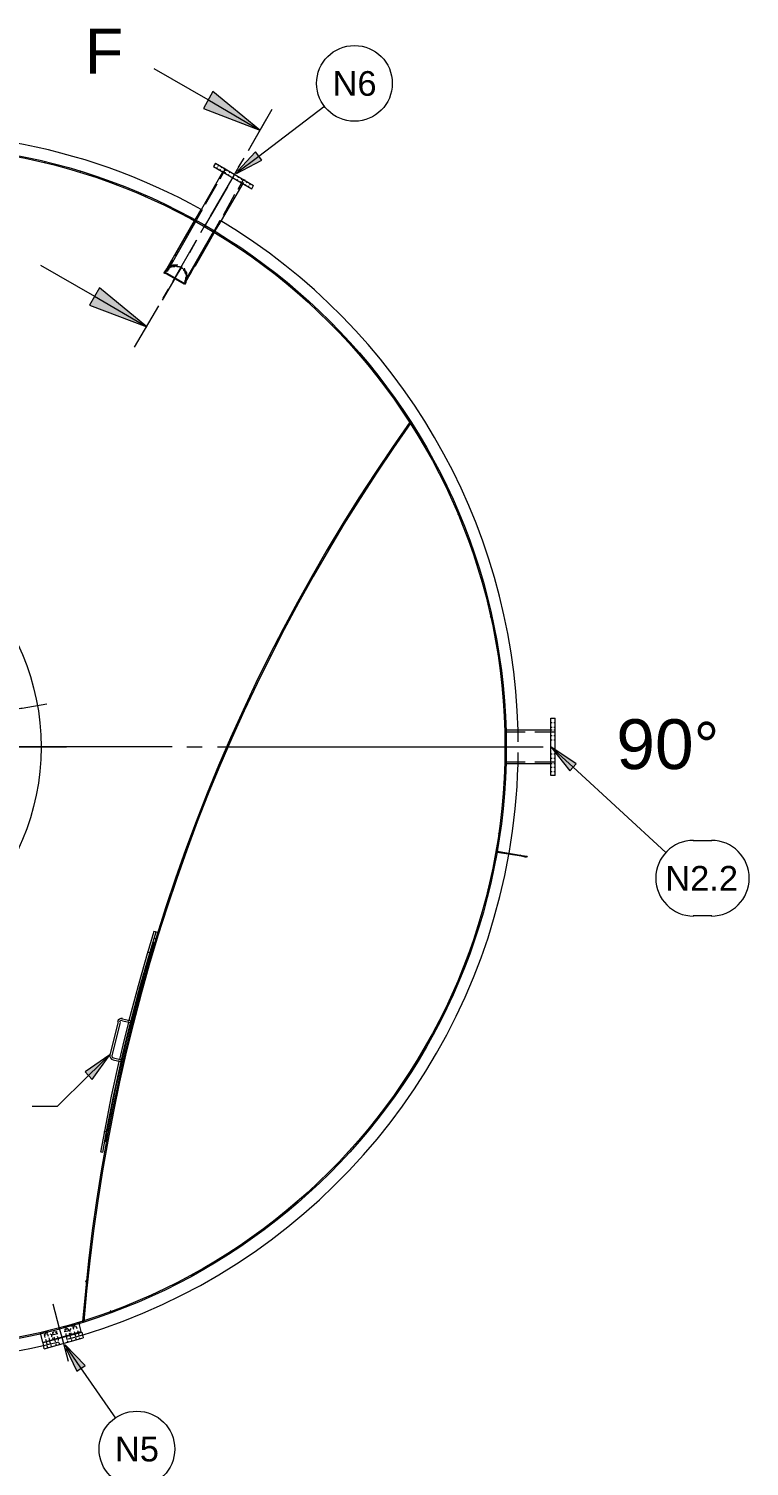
# Model space of a CAD drawing. Header units: millimetres. Extents: x 0 to 62767, y -13570 to 23963.
# Drawn here: x 14254 to 16411, y 2458 to 6761 of the extents above; entities that cross this region are included whole.
import ezdxf

# ---------------------------------------------------------------- set-up
doc = ezdxf.new("R2010")
doc.units = ezdxf.units.MM

msp = doc.modelspace()

# ---------------------------------------------------------------- hatches: boundary and pattern name
h = msp.add_hatch(color=7)
h.dxf.hatch_style = 2
h.paths.add_polyline_path([(14777.142, 6521.905), (14946.666, 6457.143), (14805.714, 6573.333)])
h = msp.add_hatch(color=7)
h.dxf.hatch_style = 2
h.paths.add_polyline_path([(14933.333, 6392.381), (14870.476, 6325.715), (14952.381, 6367.619)])
h = msp.add_hatch(color=7)
edge = h.paths.add_edge_path()
edge.add_arc((14752.381, 6188.571), 3.81, 0, 360)
h = msp.add_hatch(color=7)
edge = h.paths.add_edge_path()
edge.add_arc((14752.381, 6188.571), 3.81, 0, 360)
h = msp.add_hatch(color=7)
edge = h.paths.add_edge_path()
edge.add_arc((14754.286, 6184.762), 3.81, 0, 360)
h = msp.add_hatch(color=7)
edge = h.paths.add_edge_path()
edge.add_arc((14807.618, 6154.286), 3.81, 0, 360)
h = msp.add_hatch(color=7)
edge = h.paths.add_edge_path()
edge.add_arc((14660.952, 6030.476), 3.81, 0, 360)
h = msp.add_hatch(color=7)
edge = h.paths.add_edge_path()
edge.add_arc((14662.857, 6032.381), 3.81, 0, 360)
h = msp.add_hatch(color=7)
edge = h.paths.add_edge_path()
edge.add_arc((14664.761, 6036.19), 3.81, 0, 360)
h = msp.add_hatch(color=7)
h.dxf.hatch_style = 2
h.paths.add_polyline_path([(14436.19, 5933.333), (14607.619, 5868.572), (14466.666, 5984.762)])
h = msp.add_hatch(color=7)
edge = h.paths.add_edge_path()
edge.add_arc((14721.904, 5998.095), 3.81, 0, 360)
h = msp.add_hatch(color=7)
edge = h.paths.add_edge_path()
edge.add_arc((14723.81, 6003.809), 3.81, 0, 360)
h = msp.add_hatch(color=7)
edge = h.paths.add_edge_path()
edge.add_arc((14723.81, 6001.905), 3.81, 0, 360)
h = msp.add_hatch(color=7)
edge = h.paths.add_edge_path()
edge.add_arc((14723.81, 6001.905), 3.81, 0, 360)
h = msp.add_hatch(color=7)
h.dxf.hatch_style = 2
h.paths.add_polyline_path([(15893.334, 4560), (15817.142, 4611.428), (15874.285, 4539.048)])
h = msp.add_hatch(color=7)
h.dxf.hatch_style = 2
h.paths.add_polyline_path([(14443.809, 3615.238), (14497.142, 3689.524), (14422.856, 3638.095)])
h = msp.add_hatch(color=7)
edge = h.paths.add_edge_path()
edge.add_arc((14487.618, 3434.286), 3.81, 0, 360)
h = msp.add_hatch(color=7)
edge = h.paths.add_edge_path()
edge.add_arc((14489.524, 3434.286), 3.81, 0, 360)
h = msp.add_hatch(color=7)
edge = h.paths.add_edge_path()
edge.add_arc((14426.666, 3011.428), 3.81, 0, 360)
h = msp.add_hatch(color=7)
edge = h.paths.add_edge_path()
edge.add_arc((14428.571, 3011.428), 3.81, 0, 360)
h = msp.add_hatch(color=7)
edge = h.paths.add_edge_path()
edge.add_arc((14405.714, 2885.714), 3.81, 0, 360)
h = msp.add_hatch(color=7)
h.dxf.hatch_style = 2
h.paths.add_polyline_path([(14422.856, 2760), (14360, 2826.667), (14398.095, 2742.857)])

# ---------------------------------------------------------------- linework, layer by layer
at = {"color": 7, "lineweight": 0}
for points in [[(14628.571, 6641.904), (14790.475, 6548.572)], [(14790.475, 6548.572), (14946.666, 6457.143)], [(14876.191, 6329.524), (14942.857, 6379.048), (15140.952, 6529.523)], [(14912.38, 6396.19), (14982.857, 6520)], [(14912.38, 6396.19), (14982.857, 6520)], [(14963.809, 6487.619), (14916.19, 6403.809)], [(14770.959, 6219.827), (14737.537, 6237.862), (14703.774, 6255.19), (14669.684, 6271.808), (14635.276, 6287.711), (14600.562, 6302.896), (14565.554, 6317.357), (14530.263, 6331.091), (14494.7, 6344.095), (14458.877, 6356.364), (14422.806, 6367.894), (14386.497, 6378.68), (14349.962, 6388.72), (14313.212, 6398.009), (14276.259, 6406.542), (14239.114, 6414.317), (14201.789, 6421.328)], [(14933.333, 6392.381), (14880, 6335.238)], [(14881.904, 6346.667), (14899.047, 6373.334)], [(14952.381, 6367.619), (14933.333, 6392.381)], [(14834.285, 6331.429), (14771.429, 6220.952)], [(14813.333, 6358.095), (14807.618, 6348.571), (14921.905, 6281.905), (14927.619, 6291.428)], [(14813.333, 6358.095), (14927.619, 6291.428)], [(14817.142, 6342.857), (14819.048, 6346.667)], [(14820.952, 6348.571), (14822.857, 6352.381)], [(14826.666, 6337.143), (14828.572, 6340.952)], [(14843.809, 6340.952), (14826.666, 6310.476)], [(14830.476, 6344.762), (14832.381, 6346.667)], [(14836.19, 6335.238), (14834.285, 6331.429)], [(14836.19, 6335.238), (14834.285, 6331.429)], [(14841.905, 6342.857), (14838.094, 6339.047)], [(14841.905, 6342.857), (14838.094, 6339.047)], [(14841.905, 6327.619), (14843.809, 6331.429)], [(14845.714, 6335.238), (14847.619, 6339.047)], [(14851.428, 6321.904), (14853.333, 6325.715)], [(14855.237, 6329.524), (14857.143, 6333.333)], [(14893.334, 6365.714), (14870.476, 6325.715)], [(14876.191, 6327.619), (14952.381, 6367.619)], [(14817.142, 6295.238), (14782.857, 6234.286)], [(14798.095, 6200), (14870.476, 6323.809)], [(14849.524, 6287.619), (14798.095, 6200)], [(14895.238, 6297.143), (14830.476, 6186.667)], [(14878.095, 6306.666), (14880, 6310.476)], [(14897.143, 6310.476), (14880, 6280)], [(14881.904, 6314.286), (14883.81, 6318.095)], [(14887.619, 6300.952), (14889.524, 6304.762)], [(14891.428, 6308.571), (14893.334, 6312.381)], [(14897.143, 6300.952), (14895.238, 6297.143)], [(14897.143, 6300.952), (14895.238, 6297.143)], [(14900.952, 6308.571), (14899.047, 6304.762)], [(14900.952, 6308.571), (14899.047, 6304.762)], [(14902.856, 6293.333), (14904.762, 6295.238)], [(14906.667, 6299.048), (14908.571, 6302.857)], [(14912.38, 6287.619), (14914.286, 6291.428)], [(14916.19, 6293.333), (14918.095, 6297.143)], [(14870.476, 6264.762), (14836.19, 6201.905)], [(14771.429, 6220.952), (14748.571, 6182.857)], [(14752.381, 6188.571), (14771.429, 6220.952)], [(14758.095, 6200), (14752.381, 6188.571)], [(14773.333, 6219.048), (14756.19, 6188.571)], [(14771.429, 6220.952), (14763.81, 6209.524)], [(14800, 6203.81), (14779.047, 6167.619)], [(14660.952, 6030.476), (14750.476, 6186.667)], [(14754.286, 6184.762), (14668.572, 6034.286), (14664.761, 6036.19)], [(14737.143, 6163.809), (14693.333, 6087.619)], [(14723.81, 6003.809), (14721.904, 6003.809), (14807.618, 6154.286)], [(14735.238, 6158.095), (14752.381, 6188.571)], [(14752.381, 6186.667), (14750.476, 6186.667)], [(14750.476, 6186.667), (14752.381, 6186.667)], [(14756.19, 6188.571), (14754.286, 6186.667)], [(14769.523, 6150.476), (14784.762, 6177.143)], [(14811.429, 6154.286), (14794.286, 6123.81)], [(14807.618, 6148.571), (14830.476, 6186.667)], [(14807.618, 6156.19), (14809.524, 6156.19)], [(14826.666, 6186.667), (14809.524, 6156.19)], [(14830.476, 6186.667), (14811.429, 6156.19)], [(14817.142, 6165.714), (14811.429, 6154.286)], [(14811.429, 6154.286), (14811.429, 6156.19)], [(14811.429, 6156.19), (14811.429, 6154.286)], [(14830.476, 6186.667), (14824.761, 6175.238)], [(15719.301, 4660.903), (15716.761, 4719.5), (15712.378, 4777.757), (15706.174, 4835.637), (15698.17, 4893.102), (15688.387, 4950.117), (15676.847, 5006.646), (15663.571, 5062.651), (15648.58, 5118.096), (15631.895, 5172.944), (15613.539, 5227.16), (15593.531, 5280.706), (15571.894, 5333.547), (15548.648, 5385.645), (15523.815, 5436.964), (15497.417, 5487.467), (15469.474, 5537.119), (15440.008, 5585.881), (15409.041, 5633.719), (15376.592, 5680.596), (15342.685, 5726.474), (15307.339, 5771.318), (15270.577, 5815.091), (15232.42, 5857.756), (15192.889, 5899.278), (15152.004, 5939.618), (15109.789, 5978.742), (15066.263, 6016.612), (15021.448, 6053.191), (14975.366, 6088.445), (14928.038, 6122.335), (14879.484, 6154.825), (14829.727, 6185.879)], [(14685.715, 6003.809), (14756.19, 6127.619)], [(14691.428, 6081.905), (14725.714, 6142.857)], [(14809.524, 6152.381), (14720, 5996.191)], [(14756.19, 6127.619), (14735.238, 6089.524)], [(14754.286, 6053.333), (14798.095, 6129.524)], [(14809.524, 6152.381), (14811.429, 6152.381)], [(14811.429, 6152.381), (14809.524, 6152.381)], [(14683.809, 6068.571), (14660.952, 6030.476)], [(14784.762, 6108.571), (14750.476, 6047.619)], [(14289.523, 6053.333), (14451.429, 5960)], [(14660.952, 6030.476), (14662.857, 6032.381), (14662.857, 6034.286), (14664.761, 6036.19), (14666.666, 6038.095), (14668.572, 6040), (14670.476, 6041.905), (14672.381, 6043.81), (14674.285, 6043.81), (14676.19, 6045.714), (14678.095, 6047.619), (14680, 6047.619), (14681.904, 6047.619), (14685.715, 6049.524), (14687.619, 6049.524), (14689.524, 6049.524), (14691.428, 6049.524)], [(14720, 5996.191), (14660.952, 6030.476)], [(14700.952, 6053.333), (14699.048, 6053.333), (14697.143, 6053.333), (14695.237, 6053.333), (14691.428, 6053.333), (14689.524, 6053.333), (14687.619, 6053.333), (14685.715, 6053.333), (14681.904, 6051.428), (14680, 6051.428), (14678.095, 6049.524), (14676.19, 6049.524), (14674.285, 6047.619), (14672.381, 6045.714), (14670.476, 6043.81), (14668.572, 6041.905), (14666.666, 6041.905), (14666.666, 6038.095), (14664.761, 6036.19), (14662.857, 6034.286), (14662.857, 6032.381)], [(14662.857, 6032.381), (14662.857, 6034.286)], [(14662.857, 6032.381), (14721.904, 5998.095)], [(14664.761, 6036.19), (14681.904, 6066.666)], [(14664.761, 6036.19), (14666.666, 6040), (14666.666, 6041.905), (14668.572, 6041.905), (14670.476, 6043.81), (14672.381, 6045.714), (14674.285, 6047.619), (14676.19, 6049.524), (14678.095, 6049.524), (14680, 6051.428), (14681.904, 6051.428), (14685.715, 6053.333), (14687.619, 6053.333), (14689.524, 6053.333), (14691.428, 6053.333), (14695.237, 6053.333)], [(14668.572, 6034.286), (14668.572, 6036.19), (14670.476, 6038.095), (14672.381, 6040), (14674.285, 6041.905), (14674.285, 6043.81), (14676.19, 6045.714), (14678.095, 6045.714), (14680, 6047.619), (14681.904, 6047.619), (14685.715, 6049.524), (14687.619, 6049.524), (14689.524, 6049.524), (14691.428, 6049.524), (14693.333, 6051.428), (14695.237, 6051.428), (14699.048, 6049.524), (14700.952, 6049.524), (14702.857, 6049.524), (14704.761, 6049.524), (14706.667, 6047.619), (14708.571, 6047.619), (14710.476, 6045.714), (14712.38, 6043.81), (14714.285, 6043.81), (14716.191, 6041.905), (14718.095, 6040), (14718.095, 6038.095), (14720, 6036.19), (14721.904, 6034.286), (14721.904, 6032.381), (14723.81, 6030.476), (14723.81, 6028.571), (14723.81, 6026.667), (14725.714, 6024.762), (14725.714, 6020.952), (14725.714, 6019.047), (14725.714, 6017.143), (14723.81, 6015.238), (14723.81, 6013.333), (14723.81, 6011.429), (14723.81, 6009.524), (14721.904, 6005.714), (14721.904, 6003.809)], [(14712.38, 6049.524), (14689.524, 6011.429)], [(14721.904, 5998.095), (14721.904, 6000), (14723.81, 6001.905), (14725.714, 6005.714), (14725.714, 6007.619), (14727.619, 6009.524), (14727.619, 6011.429), (14727.619, 6013.333), (14727.619, 6017.143), (14729.523, 6019.047), (14729.523, 6020.952), (14727.619, 6022.857), (14727.619, 6026.667), (14727.619, 6028.571), (14727.619, 6030.476), (14725.714, 6032.381), (14725.714, 6034.286), (14723.81, 6036.19), (14721.904, 6040), (14721.904, 6041.905), (14720, 6041.905)], [(14720, 5996.191), (14742.856, 6034.286)], [(14721.904, 6032.381), (14721.904, 6030.476), (14723.81, 6028.571), (14723.81, 6026.667), (14725.714, 6024.762), (14725.714, 6020.952), (14725.714, 6019.047), (14725.714, 6017.143), (14725.714, 6015.238), (14725.714, 6011.429), (14725.714, 6009.524), (14725.714, 6007.619), (14723.81, 6005.714), (14723.81, 6001.905), (14721.904, 6000), (14721.904, 5998.095), (14720, 5996.191)], [(14723.81, 6001.905), (14725.714, 6005.714), (14725.714, 6007.619), (14727.619, 6009.524), (14727.619, 6011.429), (14727.619, 6013.333), (14727.619, 6017.143), (14729.523, 6019.047), (14729.523, 6020.952), (14727.619, 6022.857), (14727.619, 6026.667), (14727.619, 6028.571), (14727.619, 6030.476), (14725.714, 6032.381), (14725.714, 6034.286), (14723.81, 6036.19)], [(14740.952, 6032.381), (14723.81, 6001.905)], [(14691.428, 6013.333), (14653.333, 5948.571)], [(14657.142, 5954.286), (14672.381, 5980.952)], [(14720, 5996.191), (14720, 5998.095)], [(14721.904, 5998.095), (14721.904, 6000)], [(14451.429, 5960), (14607.619, 5868.572)], [(14571.428, 5807.619), (14643.809, 5931.429)], [(14571.428, 5807.619), (14643.809, 5931.429)], [(15395.273, 5583.018), (15343.171, 5508.313), (15292.391, 5432.822), (15242.938, 5356.563), (15194.819, 5279.554), (15148.041, 5201.813), (15102.61, 5123.357), (15058.533, 5044.206), (15015.816, 4964.377), (14974.466, 4883.887), (14934.489, 4802.755), (14895.892, 4720.999), (14858.681, 4638.637), (14822.864, 4555.686), (14788.446, 4472.165), (14755.434, 4388.091), (14723.834, 4303.483), (14693.654, 4218.359), (14664.899, 4132.735), (14637.577, 4046.632), (14611.693, 3960.065), (14587.254, 3873.054), (14564.267, 3785.616), (14542.739, 3697.769), (14522.675, 3609.532), (14504.083, 3520.922), (14486.968, 3431.956), (14471.338, 3342.654), (14457.2, 3253.033), (14444.558, 3163.111), (14433.421, 3072.905), (14423.794, 2982.435), (14415.685, 2891.718)], [(15398.379, 5580.812), (15346.314, 5506.16), (15295.57, 5430.722), (15246.152, 5354.517), (15198.067, 5277.562), (15151.322, 5199.876), (15105.923, 5121.476), (15061.877, 5042.381), (15019.19, 4962.608), (14977.869, 4882.175), (14937.92, 4801.1), (14899.35, 4719.402), (14862.166, 4637.098), (14826.374, 4554.205), (14791.98, 4470.743), (14758.991, 4386.729), (14727.414, 4302.18), (14697.255, 4217.116), (14668.52, 4131.553), (14641.217, 4045.51), (14615.352, 3959.004), (14590.93, 3872.055), (14567.959, 3784.678), (14546.446, 3696.894), (14526.397, 3608.718), (14507.817, 3520.171), (14490.715, 3431.268), (14475.096, 3342.029), (14460.967, 3252.471), (14448.335, 3162.612), (14437.205, 3072.47), (14427.585, 2982.064), (14419.482, 2891.41)], [(15398.095, 5580.953), (15394.286, 5582.857)], [(15329.524, 5483.809), (15327.618, 5483.809), (15327.618, 5485.714)], [(14308.572, 4739.048), (14234.286, 4725.714), (14230.476, 4725.714), (14156.19, 4712.381)], [(15830.476, 4525.714), (15817.142, 4525.714), (15817.142, 4697.143), (15830.476, 4697.143)], [(15830.476, 4525.714), (15830.476, 4697.143)], [(15683.809, 4660.952), (15681.904, 4660.952), (15680, 4660.952)], [(15683.809, 4660.952), (15681.904, 4660.952), (15680, 4660.952)], [(15740.952, 4655.238), (15680, 4655.238)], [(15817.142, 4660.952), (15683.809, 4660.952)], [(15720, 4626.667), (15720, 4641.905), (15720, 4660.952)], [(15830.476, 4655.238), (15769.523, 4655.238)], [(15817.142, 4683.809), (15820.952, 4683.809)], [(15817.142, 4670.476), (15820.952, 4670.476)], [(15820.952, 4660.952), (15817.142, 4660.952)], [(15820.952, 4660.952), (15817.142, 4660.952)], [(15826.666, 4683.809), (15830.476, 4683.809)], [(15826.666, 4670.476), (15830.476, 4670.476)], [(15830.476, 4660.952), (15826.666, 4660.952)], [(15830.476, 4660.952), (15826.666, 4660.952)], [(14683.809, 4611.428), (13880, 4611.428), (13956.19, 4611.428)], [(14205.713, 4611.428), (14367.619, 4611.428)], [(14727.619, 4611.428), (14773.333, 4611.428)], [(14819.048, 4611.428), (15794.286, 4611.428)], [(15817.142, 4645.714), (15820.952, 4645.714)], [(15817.142, 4632.381), (15820.952, 4632.381)], [(15883.809, 4550.476), (15817.142, 4611.428)], [(15826.666, 4645.714), (15830.476, 4645.714)], [(15826.666, 4632.381), (15830.476, 4632.381)], [(15740.952, 4565.714), (15680, 4565.714)], [(15720, 4560), (15720, 4580.952), (15720, 4594.286)], [(15830.476, 4565.714), (15769.523, 4565.714)], [(15817.142, 4590.476), (15820.952, 4590.476)], [(15817.142, 4577.143), (15820.952, 4577.143)], [(15826.666, 4590.476), (15830.476, 4590.476)], [(15826.666, 4577.143), (15830.476, 4577.143)], [(15683.809, 4560), (15681.904, 4560), (15680, 4560)], [(15683.809, 4560), (15681.904, 4560), (15680, 4560)], [(15817.142, 4560), (15683.809, 4560)], [(15692.285, 4292.413), (15697.8, 4325.599), (15702.706, 4358.873), (15707.002, 4392.225), (15710.687, 4425.647), (15713.761, 4459.132), (15716.221, 4492.669), (15718.069, 4526.252), (15719.302, 4559.871)], [(15820.952, 4560), (15817.142, 4560)], [(15820.952, 4560), (15817.142, 4560)], [(15817.142, 4550.476), (15820.952, 4550.476)], [(15817.142, 4537.143), (15820.952, 4537.143)], [(15830.476, 4560), (15826.666, 4560)], [(15830.476, 4560), (15826.666, 4560)], [(15826.666, 4550.476), (15830.476, 4550.476)], [(15826.666, 4537.143), (15830.476, 4537.143)], [(15883.809, 4550.476), (16161.905, 4295.238)], [(16244.762, 4331.428), (16233.174, 4330.843), (16221.921, 4329.126), (16211.06, 4326.333), (16200.647, 4322.522), (16190.74, 4317.75), (16181.396, 4312.073), (16172.671, 4305.549), (16164.623, 4298.234), (16157.308, 4290.186), (16150.784, 4281.461), (16145.107, 4272.116), (16140.335, 4262.21), (16136.524, 4251.797), (16133.731, 4240.936), (16132.013, 4229.683), (16131.428, 4218.095), (16132.013, 4206.507), (16133.731, 4195.254), (16136.524, 4184.393), (16140.335, 4173.981), (16145.107, 4164.074), (16150.784, 4154.729), (16157.308, 4146.005), (16164.623, 4137.956), (16172.671, 4130.642), (16181.396, 4124.117), (16190.74, 4118.44), (16200.647, 4113.668), (16211.06, 4109.857), (16221.921, 4107.064), (16233.174, 4105.347), (16244.762, 4104.762)], [(16243.81, 4331.429), (16299.047, 4331.429)], [(16298.083, 4104.762), (16309.671, 4105.346), (16320.924, 4107.062), (16331.785, 4109.854), (16342.198, 4113.664), (16352.106, 4118.435), (16361.45, 4124.111), (16370.176, 4130.634), (16378.225, 4137.948), (16385.54, 4145.996), (16392.066, 4154.72), (16397.743, 4164.064), (16402.517, 4173.97), (16406.329, 4184.382), (16409.123, 4195.243), (16410.841, 4206.496), (16411.427, 4218.084), (16410.844, 4229.671), (16409.127, 4240.925), (16406.336, 4251.786), (16402.526, 4262.199), (16397.754, 4272.107), (16392.078, 4281.451), (16385.555, 4290.177), (16378.241, 4298.226), (16370.193, 4305.541), (16361.469, 4312.066), (16352.125, 4317.744), (16342.219, 4322.518), (16331.807, 4326.33), (16320.946, 4329.124), (16309.693, 4330.842), (16298.105, 4331.428)], [(14414.46, 2850.508), (14476.09, 2870.376), (14536.693, 2892.284), (14596.23, 2916.189), (14654.665, 2942.05), (14711.96, 2969.824), (14768.078, 2999.47), (14822.982, 3030.946), (14876.634, 3064.209), (14928.997, 3099.217), (14980.034, 3135.928), (15029.707, 3174.301), (15077.98, 3214.294), (15124.814, 3255.863), (15170.172, 3298.968), (15214.018, 3343.566), (15256.313, 3389.615), (15297.021, 3437.073), (15336.104, 3485.899), (15373.525, 3536.049), (15409.247, 3587.483), (15443.232, 3640.158), (15475.443, 3694.031), (15505.843, 3749.062), (15534.394, 3805.207), (15561.059, 3862.426), (15585.8, 3920.675), (15608.582, 3979.913), (15629.365, 4040.098), (15648.113, 4101.187), (15664.788, 4163.14), (15679.354, 4225.913), (15691.773, 4289.464)], [(15744.762, 4280), (15729.523, 4283.81), (15657.142, 4295.238), (15657.142, 4299.048), (15731.428, 4285.714), (15746.667, 4283.81)], [(15691.428, 4289.524), (15691.428, 4291.429), (15693.333, 4293.333)], [(15727.619, 4287.619), (15725.714, 4285.714), (15725.714, 4283.81)], [(15735.238, 4285.714), (15735.238, 4283.81), (15735.238, 4281.905)], [(15746.667, 4283.81), (15744.762, 4280)], [(16243.81, 4106.666), (16299.047, 4106.666)], [(14629.304, 4058.58), (14610.915, 3998.003)], [(14634.762, 4056.888), (14616.393, 3996.375)], [(14634.285, 4057.143), (14628.571, 4059.047)], [(14634.762, 4056.888), (14629.42, 4039.55)], [(14640, 4055.238), (14634.285, 4057.143)], [(14626.666, 4024.762), (14626.666, 4022.857), (14626.666, 4020.952), (14626.666, 4019.047), (14624.762, 4019.047), (14624.762, 4017.143), (14624.762, 4015.238), (14624.762, 4013.333), (14622.857, 4011.428), (14622.857, 4009.524), (14622.857, 4007.619), (14620.953, 4005.714), (14620.953, 4003.809), (14620.953, 4001.905), (14620.953, 4000), (14619.047, 3998.095), (14619.047, 3996.191)], [(14630.476, 4024.762), (14626.666, 4024.762)], [(14628.571, 4040), (14634.285, 4038.095)], [(14628.571, 4019.047), (14630.476, 4017.143), (14632.381, 4017.143)], [(14618.367, 3996.331), (14599.094, 3929.951), (14580.674, 3863.339), (14563.109, 3796.501), (14546.401, 3729.448), (14530.551, 3662.186), (14515.561, 3594.724), (14501.435, 3527.071), (14488.173, 3459.234)], [(14611.064, 3998.503), (14581.617, 3895.746), (14554.205, 3792.428)], [(14616.541, 3996.874), (14587.126, 3894.226), (14559.743, 3791.016)], [(14609.523, 3998.095), (14615.238, 3996.191)], [(14521.904, 3788.571), (14497.142, 3689.524)], [(14527.619, 3786.667), (14502.857, 3687.619)], [(14535.297, 3797.747), (14530.385, 3797.936), (14525.935, 3796.285), (14522.429, 3793.085), (14520.349, 3788.63)], [(14552.664, 3786.391), (14538.928, 3730.99), (14525.776, 3675.446)], [(14533.952, 3792.193), (14531.306, 3792.295), (14528.91, 3791.406), (14527.023, 3789.683), (14525.902, 3787.284)], [(14561.904, 3790.476), (14535.237, 3796.19)], [(14560, 3784.762), (14535.237, 3790.476)], [(14552.38, 3790.476), (14554.285, 3792.381)], [(14552.38, 3786.667), (14552.38, 3788.571)], [(14558.095, 3788.571), (14560, 3790.476)], [(14558.095, 3784.762), (14558.095, 3786.667)], [(14560, 3784.762), (14560, 3786.667)], [(14561.904, 3788.571), (14561.904, 3790.476)], [(14561.904, 3786.667), (14561.904, 3788.571)], [(14558.203, 3784.987), (14544.481, 3729.643), (14531.344, 3674.158)], [(14432.381, 3626.667), (14497.142, 3689.524)], [(14524.52, 3669.863), (14501.58, 3565.461), (14480.707, 3460.627)], [(14530.089, 3668.581), (14507.173, 3564.29), (14486.322, 3459.566)], [(14497.49, 3689.583), (14497.3, 3684.67), (14498.952, 3680.22), (14502.152, 3676.715), (14506.606, 3674.634)], [(14503.045, 3688.237), (14502.943, 3685.592), (14503.832, 3683.196), (14505.555, 3681.308), (14507.954, 3680.188)], [(14506.666, 3674.286), (14533.333, 3668.571)], [(14508.572, 3680), (14533.333, 3674.286)], [(14523.809, 3674.286), (14525.715, 3676.19)], [(14523.809, 3670.476), (14523.809, 3672.381)], [(14529.524, 3672.381), (14531.428, 3674.286)], [(14529.524, 3668.571), (14529.524, 3670.476)], [(14533.333, 3670.476), (14533.333, 3672.381), (14533.333, 3674.286)], [(14533.333, 3668.571), (14533.333, 3670.476)], [(14432.381, 3626.667), (14339.048, 3535.238), (14264.762, 3535.238)], [(14480.68, 3460.62), (14469.295, 3398.346)], [(14480.68, 3460.62), (14469.295, 3398.346)], [(14486.295, 3459.56), (14474.922, 3397.351)], [(14486.295, 3459.56), (14474.922, 3397.351)], [(14485.714, 3459.048), (14480, 3460.952)], [(14485.714, 3459.048), (14480, 3460.952)], [(14489.524, 3459.048), (14487.618, 3457.143), (14487.618, 3455.238), (14487.618, 3453.333), (14487.618, 3451.429), (14487.618, 3449.524), (14485.714, 3447.619), (14485.714, 3445.714), (14485.714, 3443.809), (14485.714, 3441.905), (14485.714, 3440), (14485.714, 3438.095), (14483.809, 3438.095), (14483.809, 3436.19), (14483.809, 3434.286), (14483.809, 3432.381), (14483.809, 3430.476)], [(14468.572, 3400), (14474.285, 3398.095)], [(14468.572, 3400), (14474.285, 3398.095)], [(14483.809, 3430.476), (14485.714, 3428.571)], [(14373.333, 2771.428), (14354.285, 2843.809), (14346.667, 2870.476), (14327.618, 2942.857)], [(14289.523, 2853.333), (14295.238, 2828.571), (14411.428, 2860.952), (14405.714, 2885.714)], [(14358.095, 2874.286), (14405.714, 2885.714)], [(14403.81, 2887.619), (14403.81, 2889.524)], [(14415.238, 2891.428), (14419.047, 2891.428)], [(14289.523, 2857.143), (14287.619, 2857.143)], [(14289.523, 2855.238), (14335.238, 2866.667)], [(14289.523, 2853.333), (14289.523, 2855.238)], [(14289.523, 2853.333), (14289.523, 2855.238)], [(14300.952, 2809.524), (14297.142, 2828.571), (14413.334, 2859.047), (14417.143, 2841.905)], [(14302.857, 2853.333), (14300.952, 2851.428)], [(14300.952, 2851.428), (14304.762, 2851.428)], [(14300.952, 2851.428), (14302.857, 2843.809)], [(14300.952, 2809.524), (14417.143, 2841.905)], [(14304.762, 2855.238), (14302.857, 2855.238)], [(14304.762, 2855.238), (14306.666, 2855.238)], [(14312.381, 2857.143), (14308.572, 2859.047)], [(14308.572, 2855.238), (14310.476, 2853.333)], [(14308.572, 2853.333), (14310.476, 2853.333)], [(14310.476, 2853.333), (14312.381, 2847.619)], [(14314.285, 2841.905), (14316.19, 2834.286)], [(14323.809, 2851.428), (14318.096, 2853.333)], [(14323.809, 2851.428), (14340.952, 2855.238)], [(14323.809, 2845.714), (14323.809, 2851.428)], [(14325.714, 2857.143), (14329.524, 2859.047)], [(14327.618, 2859.047), (14325.714, 2857.143)], [(14325.714, 2857.143), (14327.618, 2851.428)], [(14327.618, 2838.095), (14325.714, 2841.905)], [(14329.524, 2862.857), (14331.428, 2862.857)], [(14329.524, 2862.857), (14329.524, 2860.952)], [(14329.524, 2845.714), (14331.428, 2838.095)], [(14333.333, 2859.047), (14337.143, 2860.952)], [(14335.238, 2860.952), (14337.143, 2860.952)], [(14337.143, 2860.952), (14337.143, 2853.333)], [(14339.048, 2847.619), (14340.952, 2841.905)], [(14342.857, 2840), (14342.857, 2834.286)], [(14360, 2860.952), (14377.143, 2864.762)], [(14361.904, 2866.667), (14365.715, 2868.571)], [(14361.904, 2868.571), (14361.904, 2866.667)], [(14361.904, 2866.667), (14363.809, 2860.952)], [(14365.715, 2872.381), (14363.809, 2870.476)], [(14365.715, 2872.381), (14367.619, 2872.381)], [(14365.715, 2855.238), (14365.715, 2847.619)], [(14367.619, 2868.571), (14371.428, 2870.476)], [(14367.619, 2838.095), (14377.143, 2840), (14396.19, 2845.714), (14415.238, 2851.428)], [(14367.619, 2847.619), (14367.619, 2840)], [(14369.524, 2870.476), (14371.428, 2870.476)], [(14371.428, 2870.476), (14373.333, 2862.857)], [(14375.237, 2857.143), (14377.143, 2851.428)], [(14377.143, 2864.762), (14380.952, 2870.476)], [(14379.047, 2860.952), (14377.143, 2864.762)], [(14377.143, 2849.524), (14379.047, 2843.809)], [(14380.952, 2851.428), (14380.952, 2857.143)], [(14382.857, 2876.19), (14386.667, 2881.905)], [(14388.571, 2876.19), (14386.667, 2874.286)], [(14386.667, 2874.286), (14390.476, 2874.286)], [(14386.667, 2874.286), (14388.571, 2868.571)], [(14390.476, 2878.095), (14388.571, 2878.095)], [(14390.476, 2878.095), (14392.38, 2878.095)], [(14390.476, 2860.952), (14392.38, 2855.238)], [(14392.38, 2853.333), (14394.286, 2847.619)], [(14394.286, 2878.095), (14396.19, 2876.19)], [(14394.286, 2876.19), (14396.19, 2876.19)], [(14394.286, 2841.905), (14396.19, 2836.19)], [(14396.19, 2876.19), (14398.095, 2870.476)], [(14400, 2864.762), (14401.904, 2857.143)], [(14401.904, 2857.143), (14403.81, 2849.524)], [(14405.714, 2843.809), (14407.619, 2838.095)], [(13962.735, 2773.249), (14005.135, 2775.627), (14047.452, 2778.983), (14089.67, 2783.312), (14131.77, 2788.614), (14173.737, 2794.886), (14215.554, 2802.125), (14257.203, 2810.33), (14298.669, 2819.498)], [(14299.048, 2819.047), (14318.096, 2824.762), (14337.143, 2828.571), (14344.761, 2830.476)], [(14304.762, 2838.095), (14306.666, 2832.381)], [(14306.666, 2830.476), (14308.572, 2824.762)], [(14308.572, 2819.047), (14310.476, 2813.333)], [(14316.19, 2832.381), (14318.096, 2826.667)], [(14320, 2820.952), (14321.905, 2815.238)], [(14331.428, 2838.095), (14333.333, 2830.476)], [(14335.238, 2824.762), (14335.238, 2819.047)], [(14344.761, 2828.571), (14346.667, 2822.857)], [(14422.856, 2760), (14363.809, 2820.952)], [(14363.809, 2819.047), (14409.523, 2752.381), (14514.285, 2601.905)], [(14365.715, 2811.428), (14398.095, 2742.857)], [(14369.524, 2834.286), (14371.428, 2828.571)], [(14380.952, 2838.095), (14382.857, 2832.381)], [(14398.095, 2742.857), (14422.856, 2760)]]:
    msp.add_lwpolyline(points, dxfattribs=at)
for points in [[(14777.142, 6521.905), (14946.666, 6457.143), (14805.714, 6573.333)], [(14436.19, 5933.333), (14607.619, 5868.572), (14466.666, 5984.762)], [(15893.334, 4560), (15817.142, 4611.428), (15874.285, 4539.048)], [(14443.809, 3615.238), (14497.142, 3689.524), (14422.856, 3638.095)]]:
    msp.add_lwpolyline(points, close=True, dxfattribs=at)
at = {"color": 179, "lineweight": 0, "true_color": 0x1e1e47}
for points in [[(14300.952, 6360), (14304.762, 6361.905)], [(14407.619, 6331.429), (14411.428, 6335.238)], [(14508.572, 6297.143), (14510.476, 6299.048)], [(14603.81, 6257.143), (14605.714, 6260.952)], [(14695.237, 6215.238), (14699.048, 6217.143)], [(14782.857, 6167.619), (14784.762, 6169.524)], [(14864.761, 6116.19), (14868.571, 6118.095)], [(14946.666, 6060.952), (14948.571, 6062.857)], [(15020.952, 6001.905), (15022.857, 6003.809)], [(15093.333, 5939.047), (15095.238, 5940.952)], [(15161.905, 5872.381), (15165.714, 5876.19)], [(15226.667, 5803.81), (15228.571, 5805.714)], [(15289.523, 5731.428), (15291.429, 5733.333)], [(15346.667, 5653.333), (15348.571, 5655.238)], [(15375.237, 5554.286), (15380.952, 5558.095)], [(15400, 5573.333), (15403.81, 5575.238)], [(15451.429, 5489.524), (15453.333, 5491.428)], [(15255.238, 5375.238), (15260.952, 5379.048)], [(15497.142, 5400), (15499.048, 5401.905)], [(15539.047, 5306.667), (15540.952, 5310.476)], [(15150.476, 5205.714), (15156.19, 5207.619)], [(15577.143, 5211.429), (15580.952, 5213.333)], [(15609.523, 5108.571), (15611.429, 5110.476)], [(15059.047, 5041.905), (15062.856, 5045.714)], [(15636.19, 5000), (15640, 5003.809)], [(14975.238, 4883.809), (14979.048, 4885.714)], [(15659.048, 4887.619), (15660.952, 4891.428)], [(14900.952, 4731.428), (14906.667, 4733.333)], [(15674.285, 4767.619), (15676.19, 4771.428)], [(15680, 4640), (15683.809, 4643.809)], [(14836.19, 4582.857), (14840, 4586.667)], [(15676.19, 4500.952), (15680, 4504.762)], [(14775.238, 4438.095), (14779.047, 4440)], [(15660.952, 4350.476), (15664.761, 4356.19)], [(14723.81, 4299.048), (14727.619, 4300.952)], [(15628.571, 4184.762), (15632.381, 4188.571)], [(14674.285, 4160), (14678.095, 4161.905)], [(14632.381, 4026.666), (14636.19, 4028.571)], [(15569.523, 3990.476), (15577.143, 3998.095)], [(14594.286, 3893.333), (14596.19, 3895.238)], [(14560, 3763.809), (14563.81, 3765.714)], [(15457.142, 3744.762), (15466.666, 3752.381)], [(14529.524, 3636.19), (14533.333, 3638.095)], [(14502.857, 3512.381), (14506.666, 3514.286)], [(14480, 3388.571), (14481.905, 3390.476)], [(14460.953, 3266.667), (14464.762, 3268.571)], [(14441.905, 3146.666), (14445.714, 3148.571)], [(14430.477, 3028.572), (14432.381, 3030.476)], [(14740.952, 3026.666), (14750.476, 3036.191)], [(14417.143, 2912.381), (14420.952, 2914.286)], [(14495.238, 2916.19), (14500.952, 2923.809)], [(14302.857, 2859.047), (14308.572, 2862.857)]]:
    msp.add_lwpolyline(points, dxfattribs=at)
at = {"color": 7, "lineweight": 0}
for centre, radius in [((15229.524, 6597.143), 113.334), ((13880.952, 4610.476), 1802.857), ((13880.952, 4610.476), 1799.047), ((13580, 4610.476), 711.429), ((14578.095, 2509.524), 113.333)]:
    msp.add_circle(centre, radius, dxfattribs=at)

# ---------------------------------------------------------------- texts
at = {"color": 7, "attachment_point": 1}
for s, insert, char_height in [('{\\fArial|b0|i0|c0;F}', (14422.856, 6760.663), 133.99712), ('{\\fArial|b0|i0|c0;N6}', (15163.809, 6633.835), 73.83514), ('{\\fArial|b0|i0|c0;90}', (16013.334, 4693.799), 149.03763), ('{\\fAIGDT|b0|i0|c0;~}', (16245.713, 4685.596), 140.83371), ('{\\fArial|b0|i0|c0;N2.2}', (16160, 4254.787), 73.83514), ('{\\fArial|b0|i0|c0;N5}', (14512.381, 2546.216), 73.83514)]:
    msp.add_mtext(s, dxfattribs=dict(at, insert=insert, char_height=char_height))

doc.saveas('drawing.dxf')
